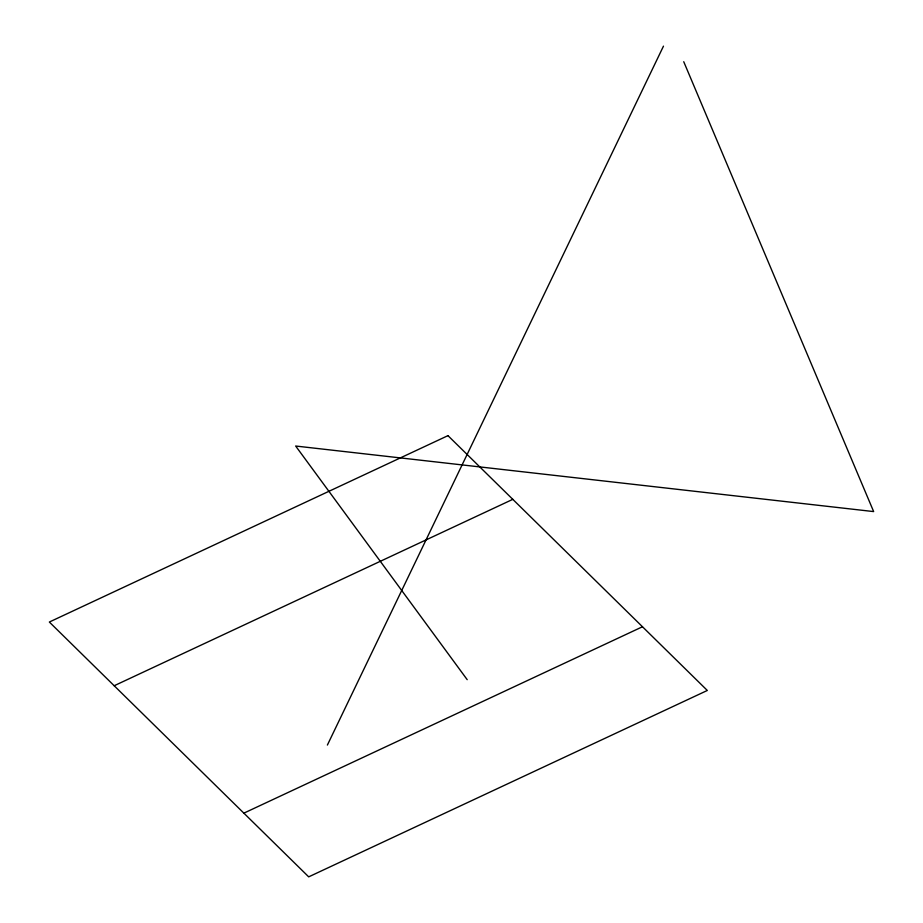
<?xml version="1.0" encoding="UTF-8"?>
<svg xmlns="http://www.w3.org/2000/svg" width="923" height="923" viewBox="0 0 923 923"><rect width="100%" height="100%" fill="white"/><g stroke="black" fill="none" stroke-linecap="round" stroke-linejoin="round"><path stroke-width="1.38" d="M327.388 745.057L663.475 46.15M114.187 685.743L512.807 499.343M243.857 813.151L642.477 626.752M467.2 679.674L295.66 446.028L873.654 511.584L683.735 61.714M447.967 435.644L49.346 622.033L308.697 876.85L707.318 690.462L447.967 435.644"/></g></svg>
